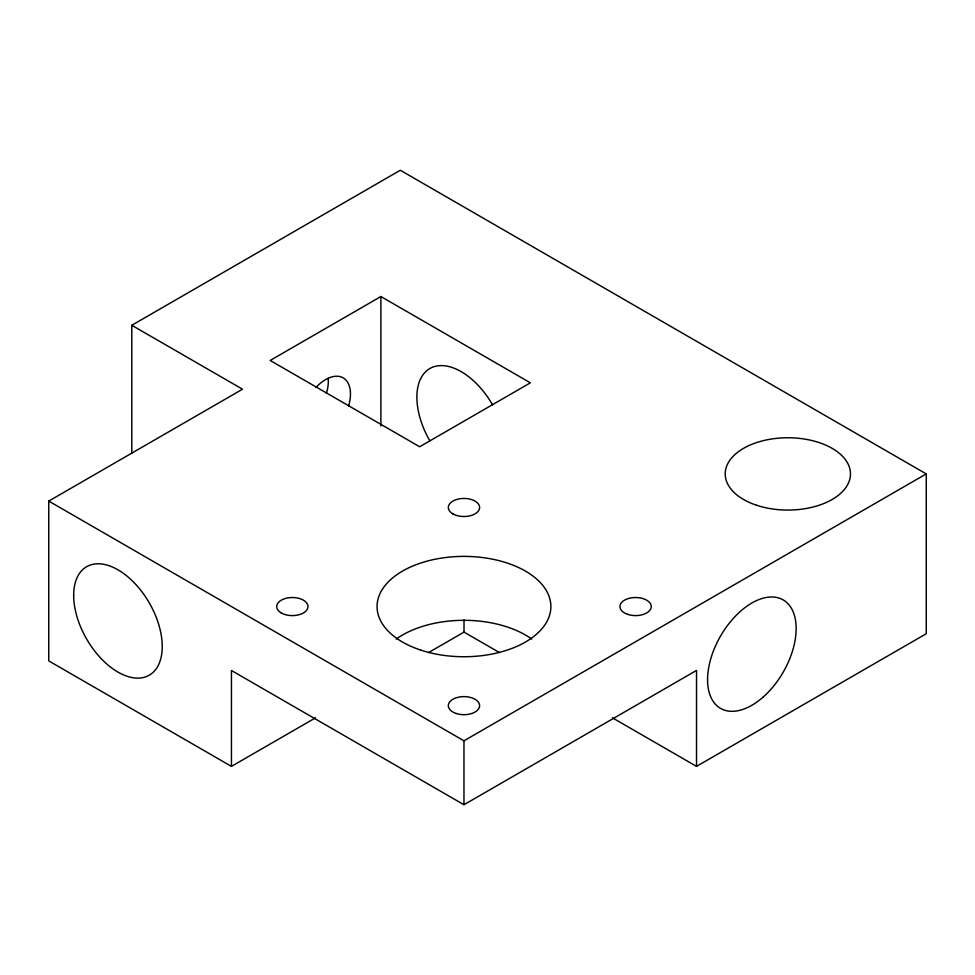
<?xml version="1.0" encoding="UTF-8"?>
<svg xmlns="http://www.w3.org/2000/svg" width="975" height="975" viewBox="0 0 975 975"><rect width="100%" height="100%" fill="white"/><g stroke="black" fill="none" stroke-linecap="round" stroke-linejoin="round"><path stroke-width="1.46" d="M131.796 453.143L131.796 325.284L400.298 170.259L926.25 473.911L926.25 633.738L696.516 766.374L612.446 717.832M131.796 325.284L242.519 389.208L48.75 501.089L48.75 660.904L231.441 766.387L231.453 670.495L463.966 804.741L696.528 670.41L696.516 766.374M380.896 296.534L270.173 360.457L419.664 446.757L530.376 382.834L380.896 296.534L380.896 425.917M231.441 766.387L315.534 717.832M428.537 652.592L464.015 632.117L499.48 652.592M48.75 501.089L463.966 740.805L926.25 473.911M464.003 619.942L464.015 632.117M463.966 740.805L463.966 804.741M396.203 639.076A86.909 50.176 0 0 1 531.741 639.076M328.197 378.3A35.234 20.341 -60 0 1 326.43 393.327M316.034 387.319A35.234 20.341 -60 0 1 343.176 377.873A35.234 20.341 -60 0 1 348.575 406.112M429.853 440.858A62.632 36.16 60 0 1 429.853 368.526A62.632 36.16 60 0 1 492.485 404.698M756.527 505.233A62.632 36.16 0 0 0 850.48 473.911A62.632 36.16 0 0 0 756.527 442.601A62.632 36.16 0 0 0 756.527 505.233M73.661 595.372A62.632 36.16 60 0 0 140.095 678.027A62.632 36.16 60 0 0 140.095 589.448A62.632 36.16 60 0 0 73.661 595.372M420.518 650.02A86.909 50.176 0 0 0 550.875 606.56A86.909 50.176 0 0 0 420.518 563.111A86.909 50.176 0 0 0 420.518 650.02M627.766 614.396A15.661 9.043 0 0 0 651.251 606.56A15.661 9.043 0 0 0 627.766 598.735A15.661 9.043 0 0 0 627.766 614.396M456.142 713.481A15.661 9.043 0 0 0 479.627 705.644A15.661 9.043 0 0 0 456.142 697.82A15.661 9.043 0 0 0 456.142 713.481M281.275 612.958A15.661 9.043 0 0 0 307.466 608.9A15.661 9.043 0 0 0 288.295 597.833A15.661 9.043 0 0 0 281.275 612.958M452.9 513.874A15.661 9.043 0 0 0 479.091 509.815A15.661 9.043 0 0 0 459.92 498.749A15.661 9.043 0 0 0 452.9 513.874M763.315 696.93A62.632 36.16 -60 0 0 783.181 599.905A62.632 36.16 -60 0 0 709.081 665.608A62.632 36.16 -60 0 0 763.315 696.93"/></g></svg>
